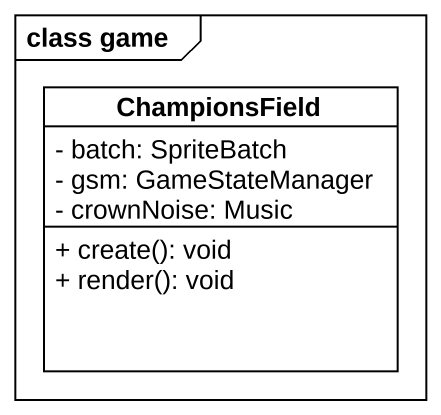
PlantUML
@startuml
mainframe class game
hide circle
hide empty members
skinparam classAttributeIconSize 0
class ChampionsField {
  - batch: SpriteBatch
  - gsm: GameStateManager
  - crownNoise: Music
  + create(): void
  + render(): void
}
@enduml
